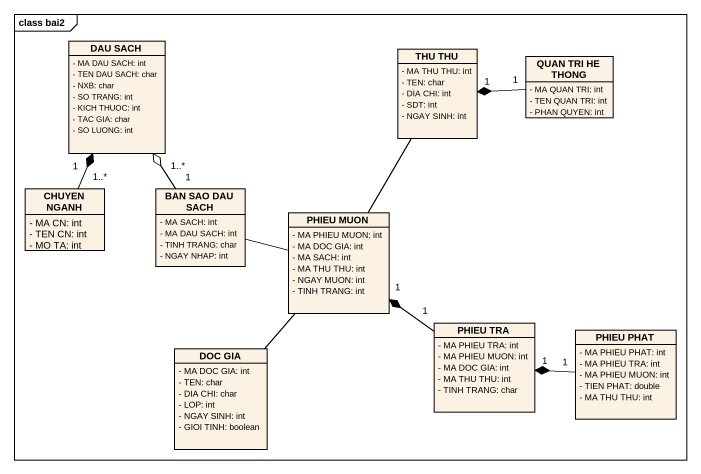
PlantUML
@startuml
mainframe class bai2
hide circle
hide empty members
skinparam classAttributeIconSize 0
class "DAU SACH" as DAU_SACH {
  - MA DAU SACH: int
  - TEN DAU SACH: char
  - NXB: char
  - SO TRANG: int
  - KICH THUOC: int
  - TAC GIA: char
  - SO LUONG: int
}
class "THU THU" as THU_THU {
  - MA THU THU: int
  - TEN: char
  - DIA CHI: int
  - SDT: int
  - NGAY SINH: int
}
class "QUAN TRI HE THONG" as QUAN_TRI_HE_THONG {
  - MA QUAN TRI: int
  - TEN QUAN TRI: int
  - PHAN QUYEN: int
}
class "CHUYEN NGANH" as CHUYEN_NGANH {
  - MA CN: int
  - TEN CN: int
  - MO TA: int
}
class "BAN SAO DAU SACH" as BAN_SAO_DAU_SACH {
  - MA SACH: int
  - MA DAU SACH: int
  - TINH TRANG: char
  - NGAY NHAP: int
}
class "PHIEU MUON" as PHIEU_MUON {
  - MA PHIEU MUON: int
  - MA DOC GIA: int
  - MA SACH: int
  - MA THU THU: int
  - NGAY MUON: int
  - TINH TRANG: int
}
class "PHIEU TRA" as PHIEU_TRA {
  - MA PHIEU TRA: int
  - MA PHIEU MUON: int
  - MA DOC GIA: int
  - MA THU THU: int
  - TINH TRANG: char
}
class "PHIEU PHAT" as PHIEU_PHAT {
  - MA PHIEU PHAT: int
  - MA PHIEU TRA: int
  - MA PHIEU MUON: int
  - TIEN PHAT: double
  - MA THU THU: int
}
class "DOC GIA" as DOC_GIA {
  - MA DOC GIA: int
  - TEN: char
  - DIA CHI: char
  - LOP: int
  - NGAY SINH: int
  - GIOI TINH: boolean
}
THU_THU -- PHIEU_MUON
QUAN_TRI_HE_THONG "1" -left-* "1" THU_THU
CHUYEN_NGANH "1..*" -up-* "1" DAU_SACH
BAN_SAO_DAU_SACH "1" -up-o "1..*" DAU_SACH
BAN_SAO_DAU_SACH -right- PHIEU_MUON
PHIEU_TRA "1" -up-* "1" PHIEU_MUON
PHIEU_PHAT "1" -left-* "1" PHIEU_TRA
DOC_GIA -up- PHIEU_MUON
@enduml
